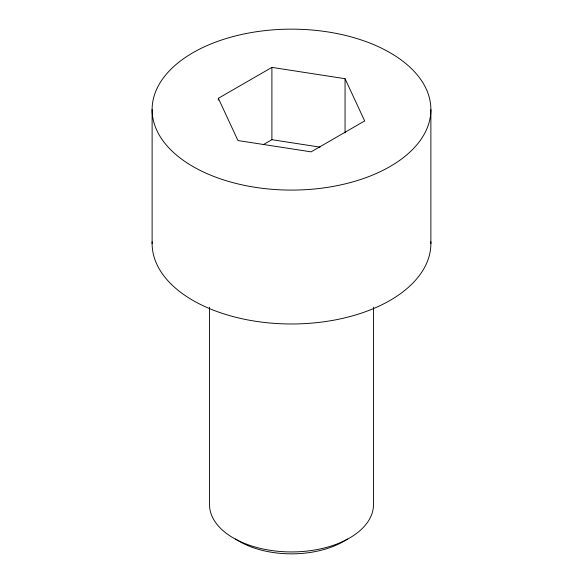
<?xml version="1.0" encoding="UTF-8"?>
<svg xmlns="http://www.w3.org/2000/svg" width="583" height="583" viewBox="0 0 583 583"><rect width="100%" height="100%" fill="white"/><g stroke="black" fill="none" stroke-linecap="round" stroke-linejoin="round"><path stroke-width="0.87" d="M218.341 98.301L271.897 67.388L345.056 78.705L364.659 120.936L311.103 151.857L237.944 140.539L218.341 98.301L218.341 100.108M263.232 144.686L271.897 139.687L320.074 147.135M430.881 109.619A139.381 80.469 0 0 1 221.81 179.309A139.381 80.469 0 0 1 221.81 39.928A139.381 80.469 0 0 1 430.881 109.619L430.881 243.512M373.492 307.19L373.492 504.594A81.992 47.34 0 0 1 291.5 551.933A81.992 47.34 0 0 1 209.508 504.594L209.508 307.19M345.056 78.705L345.056 132.924M271.897 67.388L271.897 139.687M152.119 109.619L152.119 243.512M430.852 241.77A139.381 80.469 0 0 1 291.5 323.98A139.381 80.469 0 0 1 152.148 241.77M347.468 538.991A73.72 42.559 0 0 1 235.532 538.991"/></g></svg>
